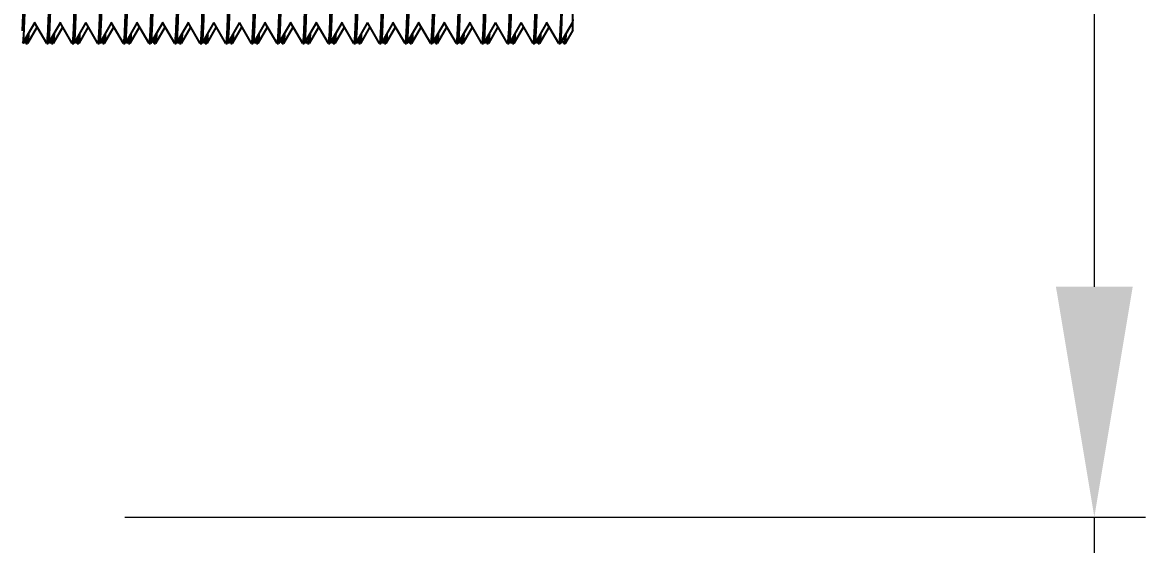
# Model space of a CAD drawing. Header units: millimetres. Extents: x 1122 to 9824, y -1894 to 216.
# Drawn here: x 9512 to 9555.86, y -461.35 to -440.95 of the extents above; entities that cross this region are included whole.
import ezdxf

# ---------------------------------------------------------------- set-up
doc = ezdxf.new("R2010")
doc.units = ezdxf.units.MM
doc.header["$LTSCALE"] = 40
doc.layers.add('DEF_LAYER_AXIS', color=7, linetype='Continuous')
doc.styles.add('DLB3013-CR2S_시공도$0$Daelim Dimension', font='')
doc.styles.get('DLB3013-CR2S_시공도$0$Daelim Dimension').set_extended_font_data('나눔고딕')
doc.dimstyles.new('DLB3013-CR2S_시공도$0$DEFAULT', dxfattribs={"dimscale": 2, "dimtxt": 2, "dimasz": 2, "dimexe": 0, "dimexo": 2, "dimgap": 1, "dimtad": 1, "dimdec": 1, "dimzin": 9, "dimdsep": 46, "dimtxsty": 'DLB3013-CR2S_시공도$0$Daelim Dimension', "dimcen": 0.5, "dimclrd": 252, "dimclre": 252, "dimclrt": 3, "dimadec": 1, "dimazin": 0, "dimtfac": 1, "dimtdec": 1, "dimtix": 1, "dimtmove": 0, "dimatfit": 3, "dimfxl": 1, "dimtolj": 1, "dimtzin": 1, "dimlwd": 9, "dimlwe": 9, "dimarcsym": 0})

# ---------------------------------------------------------------- blocks, each defined once
blk = doc.blocks.new('*D14')
at = {"color": 5, "lineweight": 9, "ltscale": 0.5, "transparency": 16777216}
for p, q in [((9515.995, -402.275), (9555.857, -402.275)), ((9553.857, -411.275), (9553.857, -451.275)), ((9515.995, -460.275), (9555.857, -460.275)), ((9553.857, -460.275), (9553.857, -504.283))]:
    blk.add_line(p, q, dxfattribs=at)
at = {"color": 5, "ltscale": 0.5, "transparency": 16777216}
for points in [[(9552.357, -411.275), (9555.357, -411.275), (9553.857, -402.275)], [(9552.357, -451.275), (9555.357, -451.275), (9553.857, -460.275)]]:
    blk.add_solid(points, dxfattribs=at)
at = {"layer": 'Defpoints', "color": 0, "ltscale": 0.5, "transparency": 16777216}
for p in [(9511.995, -402.275), (9511.995, -460.275), (9553.857, -460.275)]:
    blk.add_point(p, dxfattribs=at)
at = {"color": 7, "ltscale": 0.5, "transparency": 16777216, "insert": (9543.872, -487.629), "char_height": 10, "attachment_point": 5, "rotation": 90, "style": 'DLB3013-CR2S_시공도$0$Daelim Dimension'}
blk.add_mtext('\\A1;{\\H1.25x;\\C256;Ø}58', dxfattribs=at)

msp = doc.modelspace()

# ---------------------------------------------------------------- linework, layer by layer
at = {"color": 7, "linetype": 'Continuous'}
for p, q in [((9533.495, -441.245), (9533.495, -420.778)), ((9512.475, -440.948), (9512, -441.771)), ((9512.566, -441.122), (9512.191, -441.771)), ((9512.941, -441.771), (9512.466, -440.948)), ((9513.475, -440.948), (9513, -441.771)), ((9513.566, -441.122), (9513.191, -441.771)), ((9513.941, -441.771), (9513.466, -440.948)), ((9514.475, -440.948), (9514, -441.771)), ((9514.566, -441.122), (9514.191, -441.771)), ((9514.941, -441.771), (9514.466, -440.948)), ((9515.475, -440.948), (9515, -441.771)), ((9515.566, -441.122), (9515.191, -441.771)), ((9515.941, -441.771), (9515.466, -440.948)), ((9516.475, -440.948), (9516, -441.771)), ((9516.566, -441.122), (9516.191, -441.771)), ((9516.941, -441.771), (9516.466, -440.948)), ((9517.475, -440.948), (9517, -441.771)), ((9517.566, -441.122), (9517.191, -441.771)), ((9517.941, -441.771), (9517.466, -440.948)), ((9518.475, -440.948), (9518, -441.771)), ((9518.566, -441.122), (9518.191, -441.771)), ((9518.941, -441.771), (9518.466, -440.948)), ((9519.475, -440.948), (9519, -441.771)), ((9519.566, -441.122), (9519.191, -441.771)), ((9519.941, -441.771), (9519.466, -440.948)), ((9520.475, -440.948), (9520, -441.771)), ((9520.566, -441.122), (9520.191, -441.771)), ((9520.941, -441.771), (9520.466, -440.948)), ((9521.475, -440.948), (9521, -441.771)), ((9521.566, -441.122), (9521.191, -441.771)), ((9521.941, -441.771), (9521.466, -440.948)), ((9522.475, -440.948), (9522, -441.771)), ((9522.566, -441.122), (9522.191, -441.771)), ((9522.941, -441.771), (9522.466, -440.948)), ((9523.475, -440.948), (9523, -441.771)), ((9523.566, -441.122), (9523.191, -441.771)), ((9523.941, -441.771), (9523.466, -440.948)), ((9524.475, -440.948), (9524, -441.771)), ((9524.566, -441.122), (9524.191, -441.771)), ((9524.941, -441.771), (9524.466, -440.948)), ((9525.475, -440.948), (9525, -441.771)), ((9525.566, -441.122), (9525.191, -441.771)), ((9525.941, -441.771), (9525.466, -440.948)), ((9526.475, -440.948), (9526, -441.771)), ((9526.566, -441.122), (9526.191, -441.771)), ((9526.941, -441.771), (9526.466, -440.948)), ((9527.475, -440.948), (9527, -441.771)), ((9527.566, -441.122), (9527.191, -441.771)), ((9527.941, -441.771), (9527.466, -440.948)), ((9528.475, -440.948), (9528, -441.771)), ((9528.566, -441.122), (9528.191, -441.771)), ((9528.941, -441.771), (9528.466, -440.948)), ((9529.475, -440.948), (9529, -441.771)), ((9529.566, -441.122), (9529.191, -441.771)), ((9529.941, -441.771), (9529.466, -440.948)), ((9530.475, -440.948), (9530, -441.771)), ((9530.566, -441.122), (9530.191, -441.771)), ((9530.941, -441.771), (9530.466, -440.948)), ((9531.475, -440.948), (9531, -441.771)), ((9531.566, -441.122), (9531.191, -441.771)), ((9531.941, -441.771), (9531.466, -440.948)), ((9532.475, -440.948), (9532, -441.771)), ((9532.566, -441.122), (9532.191, -441.771)), ((9532.941, -441.771), (9532.466, -440.948)), ((9533.475, -440.948), (9533, -441.771)), ((9533.495, -441.245), (9533.191, -441.771)), ((9533.495, -440.998), (9533.466, -440.948)), ((9533.495, -440.837), (9533.475, -440.948)), ((9512.133, -441.771), (9512.066, -441.656)), ((9513.133, -441.771), (9513.066, -441.656)), ((9514.133, -441.771), (9514.066, -441.656)), ((9515.133, -441.771), (9515.066, -441.656)), ((9516.133, -441.771), (9516.066, -441.656)), ((9517.133, -441.771), (9517.066, -441.656)), ((9518.133, -441.771), (9518.066, -441.656)), ((9519.133, -441.771), (9519.066, -441.656)), ((9520.133, -441.771), (9520.066, -441.656)), ((9521.133, -441.771), (9521.066, -441.656)), ((9522.133, -441.771), (9522.066, -441.656)), ((9523.133, -441.771), (9523.066, -441.656)), ((9524.133, -441.771), (9524.066, -441.656)), ((9525.133, -441.771), (9525.066, -441.656)), ((9526.133, -441.771), (9526.066, -441.656)), ((9527.133, -441.771), (9527.066, -441.656)), ((9528.133, -441.771), (9528.066, -441.656)), ((9529.133, -441.771), (9529.066, -441.656)), ((9530.133, -441.771), (9530.066, -441.656)), ((9531.133, -441.771), (9531.066, -441.656)), ((9532.133, -441.771), (9532.066, -441.656)), ((9533.133, -441.771), (9533.066, -441.656)), ((9512.133, -441.771), (9512.137, -441.775)), ((9512.191, -441.771), (9512.187, -441.775)), ((9512.941, -441.771), (9512.946, -441.775)), ((9512.946, -441.775), (9512.947, -441.774)), ((9512.947, -441.774), (9512.947, -441.774)), ((9513, -441.771), (9512.996, -441.775)), ((9513.133, -441.771), (9513.137, -441.775)), ((9513.191, -441.771), (9513.187, -441.775)), ((9513.941, -441.771), (9513.946, -441.775)), ((9514, -441.771), (9513.996, -441.775)), ((9514.133, -441.771), (9514.137, -441.775)), ((9514.191, -441.771), (9514.187, -441.775)), ((9514.941, -441.771), (9514.946, -441.775)), ((9515, -441.771), (9514.996, -441.775)), ((9515.133, -441.771), (9515.137, -441.775)), ((9515.137, -441.775), (9515.139, -441.774)), ((9515.139, -441.774), (9515.139, -441.774)), ((9515.191, -441.771), (9515.187, -441.775)), ((9515.941, -441.771), (9515.946, -441.775)), ((9516, -441.771), (9515.996, -441.775)), ((9516.133, -441.771), (9516.137, -441.775)), ((9516.137, -441.775), (9516.139, -441.774)), ((9516.139, -441.774), (9516.139, -441.774)), ((9516.191, -441.771), (9516.187, -441.775)), ((9516.941, -441.771), (9516.946, -441.775)), ((9516.946, -441.775), (9516.947, -441.774)), ((9516.947, -441.774), (9516.947, -441.774)), ((9517, -441.771), (9516.996, -441.775)), ((9517.133, -441.771), (9517.137, -441.775)), ((9517.191, -441.771), (9517.187, -441.775)), ((9517.941, -441.771), (9517.946, -441.775)), ((9517.946, -441.775), (9517.947, -441.774)), ((9517.947, -441.774), (9517.947, -441.774)), ((9518, -441.771), (9517.996, -441.775)), ((9518.133, -441.771), (9518.137, -441.775)), ((9518.191, -441.771), (9518.187, -441.775)), ((9518.941, -441.771), (9518.946, -441.775)), ((9518.946, -441.775), (9518.947, -441.774)), ((9518.947, -441.774), (9518.947, -441.774)), ((9519, -441.771), (9518.996, -441.775)), ((9519.133, -441.771), (9519.137, -441.775)), ((9519.191, -441.771), (9519.187, -441.775)), ((9519.941, -441.771), (9519.946, -441.775)), ((9519.946, -441.775), (9519.947, -441.774)), ((9519.947, -441.774), (9519.947, -441.774)), ((9520, -441.771), (9519.996, -441.775)), ((9520.133, -441.771), (9520.137, -441.775)), ((9520.139, -441.774), (9520.139, -441.774)), ((9520.191, -441.771), (9520.187, -441.775)), ((9520.941, -441.771), (9520.946, -441.775)), ((9521, -441.771), (9520.996, -441.775)), ((9521.133, -441.771), (9521.137, -441.775)), ((9521.139, -441.774), (9521.139, -441.774)), ((9521.191, -441.771), (9521.187, -441.775)), ((9521.941, -441.771), (9521.946, -441.775)), ((9521.951, -441.769), (9521.951, -441.768)), ((9522, -441.771), (9521.996, -441.775)), ((9522.133, -441.771), (9522.137, -441.775)), ((9522.137, -441.775), (9522.139, -441.774)), ((9522.139, -441.774), (9522.139, -441.774)), ((9522.191, -441.771), (9522.187, -441.775)), ((9522.941, -441.771), (9522.946, -441.775)), ((9523, -441.771), (9522.996, -441.775)), ((9523.133, -441.771), (9523.137, -441.775)), ((9523.137, -441.775), (9523.138, -441.774)), ((9523.138, -441.774), (9523.139, -441.774)), ((9523.191, -441.771), (9523.187, -441.775)), ((9523.941, -441.771), (9523.946, -441.775)), ((9523.946, -441.775), (9523.947, -441.774)), ((9523.947, -441.774), (9523.947, -441.774)), ((9524, -441.771), (9523.996, -441.775)), ((9524.133, -441.771), (9524.137, -441.775)), ((9524.191, -441.771), (9524.187, -441.775)), ((9524.941, -441.771), (9524.946, -441.775)), ((9524.946, -441.775), (9524.947, -441.774)), ((9524.947, -441.774), (9524.947, -441.774)), ((9525, -441.771), (9524.996, -441.775)), ((9525.133, -441.771), (9525.137, -441.775)), ((9525.191, -441.771), (9525.187, -441.775)), ((9525.941, -441.771), (9525.946, -441.775)), ((9526, -441.771), (9525.996, -441.775)), ((9526.133, -441.771), (9526.137, -441.775)), ((9526.191, -441.771), (9526.187, -441.775)), ((9526.941, -441.771), (9526.946, -441.775)), ((9526.946, -441.775), (9526.947, -441.774)), ((9526.947, -441.774), (9526.947, -441.774)), ((9527, -441.771), (9526.996, -441.775)), ((9527.133, -441.771), (9527.137, -441.775)), ((9527.139, -441.774), (9527.139, -441.774)), ((9527.191, -441.771), (9527.187, -441.775)), ((9527.941, -441.771), (9527.946, -441.775)), ((9528, -441.771), (9527.996, -441.775)), ((9528.133, -441.771), (9528.137, -441.775)), ((9528.137, -441.775), (9528.139, -441.774)), ((9528.139, -441.774), (9528.139, -441.774)), ((9528.191, -441.771), (9528.187, -441.775)), ((9528.941, -441.771), (9528.946, -441.775)), ((9529, -441.771), (9528.996, -441.775)), ((9529.133, -441.771), (9529.137, -441.775)), ((9529.191, -441.771), (9529.187, -441.775)), ((9529.941, -441.771), (9529.946, -441.775)), ((9530, -441.771), (9529.996, -441.775)), ((9530.133, -441.771), (9530.137, -441.775)), ((9530.137, -441.775), (9530.138, -441.774)), ((9530.138, -441.774), (9530.139, -441.774)), ((9530.191, -441.771), (9530.187, -441.775)), ((9530.941, -441.771), (9530.946, -441.775)), ((9530.946, -441.775), (9530.947, -441.774)), ((9530.947, -441.774), (9530.947, -441.774)), ((9531, -441.771), (9530.996, -441.775)), ((9531.133, -441.771), (9531.137, -441.775)), ((9531.191, -441.771), (9531.187, -441.775)), ((9531.941, -441.771), (9531.946, -441.775)), ((9531.946, -441.775), (9531.947, -441.774)), ((9531.947, -441.774), (9531.947, -441.774)), ((9532, -441.771), (9531.996, -441.775)), ((9532.133, -441.771), (9532.137, -441.775)), ((9532.191, -441.771), (9532.187, -441.775)), ((9532.946, -441.775), (9532.941, -441.771)), ((9532.948, -441.773), (9532.947, -441.774)), ((9532.996, -441.775), (9533, -441.771)), ((9533.137, -441.775), (9533.133, -441.771)), ((9533.187, -441.775), (9533.191, -441.771))]:
    msp.add_line(p, q, dxfattribs=at)
for centre, radius, start, end in [((9510.139, -441.104), 6.047, 355.4118, 356.2277), ((9516.621, -441.139), 5.564, 355.2128, 356.2232), ((9517.064, -441.098), 6.123, 355.4396, 356.2301), ((9524, -441.093), 6.187, 355.4633, 356.2321)]:
    msp.add_arc(centre, radius, start, end, dxfattribs=at)
for points, knots in [([(9533, -441.771), (9533.003, -441.766), (9533.007, -441.749), (9533.012, -441.718), (9533.018, -441.673), (9533.026, -441.585), (9533.036, -441.441), (9533.048, -441.227), (9533.059, -440.96), (9533.07, -440.642), (9533.082, -440.273), (9533.098, -439.686), (9533.118, -438.845), (9533.141, -437.719), (9533.164, -436.455), (9533.187, -435.08), (9533.21, -433.624), (9533.241, -431.611), (9533.278, -429.131), (9533.322, -426.344), (9533.355, -424.575), (9533.372, -423.763)], [0, 0, 0, 0, 0.001004, 0.002763, 0.005288, 0.008581, 0.017461, 0.029362, 0.044219, 0.06196, 0.082486, 0.105689, 0.15962, 0.222599, 0.29328, 0.370153, 0.451576, 0.535808, 0.705472, 0.864717, 1, 1, 1, 1]), ([(9533.246, -427.993), (9533.222, -429.489), (9533.189, -431.723), (9533.144, -434.642), (9533.11, -436.663), (9533.077, -438.433), (9533.044, -439.868), (9533.016, -440.823), (9532.991, -441.37), (9532.978, -441.568), (9532.97, -441.647)], [0, 0, 0, 0, 0.328744, 0.490806, 0.641165, 0.772803, 0.879574, 0.956496, 0.982584, 1, 1, 1, 1]), ([(9511.995, -441.27), (9511.999, -441.183), (9512.019, -440.736), (9512.032, -440.289), (9512.041, -439.928)], [0, 0, 0, 0, 0.19385, 1, 1, 1, 1]), ([(9512.091, -439.928), (9512.088, -440.063), (9512.081, -440.318), (9512.069, -440.675), (9512.058, -440.985), (9512.047, -441.243), (9512.036, -441.451), (9512.026, -441.591), (9512.018, -441.676), (9512.012, -441.72), (9512.007, -441.75), (9512.003, -441.766), (9512, -441.771)], [0, 0, 0, 0, 0.219391, 0.413657, 0.581557, 0.722084, 0.83462, 0.918609, 0.949781, 0.973714, 0.990419, 1, 1, 1, 1]), ([(9512.979, -441.541), (9512.994, -441.333), (9513.016, -440.796), (9513.033, -440.258), (9513.041, -439.928)], [0, 0, 0, 0, 0.386468, 1, 1, 1, 1]), ([(9513.091, -439.928), (9513.088, -440.063), (9513.081, -440.318), (9513.069, -440.675), (9513.058, -440.985), (9513.047, -441.243), (9513.036, -441.451), (9513.026, -441.591), (9513.018, -441.676), (9513.012, -441.72), (9513.007, -441.75), (9513.003, -441.766), (9513, -441.771)], [0, 0, 0, 0, 0.219422, 0.41369, 0.581561, 0.722078, 0.834612, 0.918602, 0.949785, 0.973728, 0.990433, 1, 1, 1, 1]), ([(9513.983, -441.486), (9513.996, -441.28), (9514.017, -440.761), (9514.033, -440.241), (9514.041, -439.928)], [0, 0, 0, 0, 0.396673, 1, 1, 1, 1]), ([(9514.091, -439.928), (9514.088, -440.063), (9514.081, -440.318), (9514.069, -440.675), (9514.058, -440.985), (9514.047, -441.243), (9514.036, -441.451), (9514.026, -441.591), (9514.018, -441.676), (9514.012, -441.72), (9514.007, -441.75), (9514.003, -441.766), (9514, -441.771)], [0, 0, 0, 0, 0.21942, 0.413686, 0.581556, 0.722072, 0.834606, 0.918596, 0.94978, 0.973725, 0.990431, 1, 1, 1, 1]), ([(9514.983, -441.487), (9514.996, -441.281), (9515.017, -440.761), (9515.033, -440.242), (9515.041, -439.928)], [0, 0, 0, 0, 0.396615, 1, 1, 1, 1]), ([(9515.091, -439.928), (9515.088, -440.063), (9515.081, -440.318), (9515.069, -440.675), (9515.058, -440.985), (9515.047, -441.243), (9515.036, -441.451), (9515.026, -441.591), (9515.018, -441.676), (9515.012, -441.72), (9515.007, -441.75), (9515.003, -441.766), (9515, -441.771)], [0, 0, 0, 0, 0.219414, 0.413676, 0.581544, 0.722064, 0.834603, 0.918594, 0.949778, 0.973722, 0.990429, 1, 1, 1, 1]), ([(9515.983, -441.492), (9515.996, -441.286), (9516.017, -440.765), (9516.033, -440.243), (9516.041, -439.928)], [0, 0, 0, 0, 0.39562, 1, 1, 1, 1]), ([(9516.091, -439.928), (9516.088, -440.063), (9516.081, -440.318), (9516.069, -440.675), (9516.058, -440.985), (9516.047, -441.243), (9516.036, -441.451), (9516.026, -441.591), (9516.018, -441.676), (9516.012, -441.72), (9516.007, -441.75), (9516.003, -441.766), (9516, -441.771)], [0, 0, 0, 0, 0.219378, 0.413637, 0.581543, 0.722075, 0.834616, 0.91861, 0.949781, 0.973712, 0.990416, 1, 1, 1, 1]), ([(9516.978, -441.556), (9516.994, -441.349), (9517.016, -440.806), (9517.032, -440.263), (9517.041, -439.928)], [0, 0, 0, 0, 0.383223, 1, 1, 1, 1]), ([(9517.091, -439.928), (9517.088, -440.063), (9517.081, -440.318), (9517.069, -440.675), (9517.058, -440.985), (9517.047, -441.243), (9517.036, -441.451), (9517.026, -441.591), (9517.018, -441.676), (9517.012, -441.72), (9517.007, -441.75), (9517.003, -441.766), (9517, -441.771)], [0, 0, 0, 0, 0.219382, 0.413642, 0.581545, 0.722075, 0.834615, 0.918608, 0.949779, 0.973711, 0.990416, 1, 1, 1, 1]), ([(9517.978, -441.551), (9517.994, -441.343), (9518.016, -440.802), (9518.032, -440.261), (9518.041, -439.928)], [0, 0, 0, 0, 0.384391, 1, 1, 1, 1]), ([(9518.091, -439.928), (9518.088, -440.063), (9518.081, -440.318), (9518.069, -440.675), (9518.058, -440.985), (9518.047, -441.243), (9518.036, -441.451), (9518.026, -441.591), (9518.018, -441.676), (9518.012, -441.72), (9518.007, -441.75), (9518.003, -441.766), (9518, -441.771)], [0, 0, 0, 0, 0.219387, 0.41365, 0.581551, 0.722079, 0.834617, 0.918608, 0.949779, 0.973712, 0.990417, 1, 1, 1, 1]), ([(9518.979, -441.545), (9518.994, -441.337), (9519.016, -440.798), (9519.033, -440.259), (9519.041, -439.928)], [0, 0, 0, 0, 0.385672, 1, 1, 1, 1]), ([(9519.091, -439.928), (9519.088, -440.063), (9519.081, -440.318), (9519.069, -440.675), (9519.058, -440.985), (9519.047, -441.243), (9519.036, -441.451), (9519.026, -441.591), (9519.018, -441.676), (9519.012, -441.72), (9519.007, -441.75), (9519.003, -441.766), (9519, -441.771)], [0, 0, 0, 0, 0.219392, 0.413657, 0.581559, 0.722085, 0.83462, 0.918609, 0.949781, 0.973715, 0.990419, 1, 1, 1, 1]), ([(9519.979, -441.54), (9519.994, -441.333), (9520.016, -440.795), (9520.033, -440.258), (9520.041, -439.928)], [0, 0, 0, 0, 0.386535, 1, 1, 1, 1]), ([(9520.091, -439.928), (9520.088, -440.063), (9520.081, -440.318), (9520.069, -440.675), (9520.058, -440.985), (9520.047, -441.243), (9520.036, -441.451), (9520.026, -441.591), (9520.018, -441.676), (9520.012, -441.72), (9520.007, -441.75), (9520.003, -441.766), (9520, -441.771)], [0, 0, 0, 0, 0.219422, 0.413689, 0.581559, 0.722076, 0.83461, 0.9186, 0.949783, 0.973727, 0.990433, 1, 1, 1, 1]), ([(9520.983, -441.486), (9520.996, -441.28), (9521.017, -440.761), (9521.033, -440.241), (9521.041, -439.928)], [0, 0, 0, 0, 0.396689, 1, 1, 1, 1]), ([(9521.091, -439.928), (9521.088, -440.063), (9521.081, -440.318), (9521.069, -440.675), (9521.058, -440.985), (9521.047, -441.243), (9521.036, -441.451), (9521.026, -441.591), (9521.018, -441.676), (9521.012, -441.72), (9521.007, -441.75), (9521.003, -441.766), (9521, -441.771)], [0, 0, 0, 0, 0.219405, 0.41367, 0.581552, 0.722071, 0.834606, 0.918596, 0.949776, 0.973718, 0.990426, 1, 1, 1, 1]), ([(9521.981, -441.511), (9521.995, -441.304), (9522.017, -440.777), (9522.033, -440.249), (9522.041, -439.928)], [0, 0, 0, 0, 0.392218, 1, 1, 1, 1]), ([(9522.091, -439.928), (9522.088, -440.063), (9522.081, -440.318), (9522.069, -440.675), (9522.058, -440.985), (9522.047, -441.243), (9522.036, -441.451), (9522.026, -441.591), (9522.018, -441.676), (9522.012, -441.72), (9522.007, -441.75), (9522.003, -441.766), (9522, -441.771)], [0, 0, 0, 0, 0.219413, 0.413673, 0.581543, 0.722063, 0.834603, 0.918595, 0.949778, 0.973721, 0.990428, 1, 1, 1, 1]), ([(9522.982, -441.494), (9522.996, -441.288), (9523.017, -440.766), (9523.033, -440.244), (9523.041, -439.928)], [0, 0, 0, 0, 0.395247, 1, 1, 1, 1]), ([(9523.091, -439.928), (9523.088, -440.063), (9523.081, -440.318), (9523.069, -440.675), (9523.058, -440.985), (9523.047, -441.243), (9523.036, -441.451), (9523.026, -441.591), (9523.018, -441.676), (9523.012, -441.72), (9523.007, -441.75), (9523.003, -441.766), (9523, -441.771)], [0, 0, 0, 0, 0.219378, 0.413638, 0.581543, 0.722075, 0.834616, 0.91861, 0.94978, 0.973712, 0.990416, 1, 1, 1, 1]), ([(9523.978, -441.555), (9523.994, -441.348), (9524.016, -440.805), (9524.032, -440.263), (9524.041, -439.928)], [0, 0, 0, 0, 0.383424, 1, 1, 1, 1]), ([(9524.091, -439.928), (9524.088, -440.063), (9524.081, -440.318), (9524.069, -440.675), (9524.058, -440.985), (9524.047, -441.243), (9524.036, -441.451), (9524.026, -441.591), (9524.018, -441.676), (9524.012, -441.72), (9524.007, -441.75), (9524.003, -441.766), (9524, -441.771)], [0, 0, 0, 0, 0.219383, 0.413644, 0.581547, 0.722077, 0.834616, 0.918608, 0.949779, 0.973712, 0.990416, 1, 1, 1, 1]), ([(9524.979, -441.549), (9524.994, -441.341), (9525.016, -440.801), (9525.033, -440.261), (9525.041, -439.928)], [0, 0, 0, 0, 0.384791, 1, 1, 1, 1]), ([(9525.091, -439.928), (9525.088, -440.063), (9525.081, -440.318), (9525.069, -440.675), (9525.058, -440.985), (9525.047, -441.243), (9525.036, -441.451), (9525.026, -441.591), (9525.018, -441.676), (9525.012, -441.72), (9525.007, -441.75), (9525.003, -441.766), (9525, -441.771)], [0, 0, 0, 0, 0.219415, 0.41368, 0.581554, 0.722074, 0.834612, 0.918601, 0.949782, 0.973723, 0.990429, 1, 1, 1, 1]), ([(9525.982, -441.498), (9525.996, -441.292), (9526.017, -440.768), (9526.033, -440.245), (9526.041, -439.928)], [0, 0, 0, 0, 0.394587, 1, 1, 1, 1]), ([(9526.091, -439.928), (9526.088, -440.063), (9526.081, -440.318), (9526.069, -440.675), (9526.058, -440.985), (9526.047, -441.243), (9526.036, -441.451), (9526.026, -441.591), (9526.018, -441.676), (9526.012, -441.72), (9526.007, -441.75), (9526.003, -441.766), (9526, -441.771)], [0, 0, 0, 0, 0.219392, 0.413658, 0.581559, 0.722085, 0.83462, 0.918608, 0.94978, 0.973714, 0.990419, 1, 1, 1, 1]), ([(9526.979, -441.54), (9526.994, -441.333), (9527.016, -440.795), (9527.033, -440.258), (9527.041, -439.928)], [0, 0, 0, 0, 0.386585, 1, 1, 1, 1]), ([(9527.091, -439.928), (9527.088, -440.063), (9527.081, -440.318), (9527.069, -440.675), (9527.058, -440.985), (9527.047, -441.243), (9527.036, -441.451), (9527.026, -441.591), (9527.018, -441.676), (9527.012, -441.72), (9527.007, -441.75), (9527.003, -441.766), (9527, -441.771)], [0, 0, 0, 0, 0.219421, 0.413688, 0.581558, 0.722074, 0.834608, 0.918598, 0.949782, 0.973726, 0.990432, 1, 1, 1, 1]), ([(9527.983, -441.486), (9527.996, -441.28), (9528.017, -440.761), (9528.033, -440.241), (9528.041, -439.928)], [0, 0, 0, 0, 0.396684, 1, 1, 1, 1]), ([(9528.091, -439.928), (9528.088, -440.063), (9528.081, -440.318), (9528.069, -440.675), (9528.058, -440.985), (9528.047, -441.243), (9528.036, -441.451), (9528.026, -441.591), (9528.018, -441.676), (9528.012, -441.72), (9528.007, -441.75), (9528.003, -441.766), (9528, -441.771)], [0, 0, 0, 0, 0.219415, 0.413678, 0.581547, 0.722065, 0.834603, 0.918594, 0.949778, 0.973722, 0.99043, 1, 1, 1, 1]), ([(9528.983, -441.49), (9528.996, -441.284), (9529.017, -440.764), (9529.033, -440.243), (9529.041, -439.928)], [0, 0, 0, 0, 0.395955, 1, 1, 1, 1]), ([(9529.091, -439.928), (9529.088, -440.063), (9529.081, -440.318), (9529.069, -440.675), (9529.058, -440.985), (9529.047, -441.243), (9529.036, -441.451), (9529.026, -441.591), (9529.018, -441.676), (9529.012, -441.72), (9529.007, -441.75), (9529.003, -441.766), (9529, -441.771)], [0, 0, 0, 0, 0.219411, 0.413672, 0.581542, 0.722063, 0.834603, 0.918595, 0.949778, 0.973721, 0.990428, 1, 1, 1, 1]), ([(9529.982, -441.497), (9529.996, -441.291), (9530.017, -440.768), (9530.033, -440.245), (9530.041, -439.928)], [0, 0, 0, 0, 0.394829, 1, 1, 1, 1]), ([(9530.091, -439.928), (9530.088, -440.063), (9530.081, -440.318), (9530.069, -440.675), (9530.058, -440.985), (9530.047, -441.243), (9530.036, -441.451), (9530.026, -441.591), (9530.018, -441.676), (9530.012, -441.72), (9530.007, -441.75), (9530.003, -441.766), (9530, -441.771)], [0, 0, 0, 0, 0.219379, 0.413639, 0.581543, 0.722075, 0.834615, 0.918609, 0.94978, 0.973711, 0.990416, 1, 1, 1, 1]), ([(9530.978, -441.554), (9530.994, -441.347), (9531.016, -440.804), (9531.032, -440.262), (9531.041, -439.928)], [0, 0, 0, 0, 0.383667, 1, 1, 1, 1]), ([(9531.091, -439.928), (9531.088, -440.063), (9531.081, -440.318), (9531.069, -440.675), (9531.058, -440.985), (9531.047, -441.243), (9531.036, -441.451), (9531.026, -441.591), (9531.018, -441.676), (9531.012, -441.72), (9531.007, -441.75), (9531.003, -441.766), (9531, -441.771)], [0, 0, 0, 0, 0.219385, 0.413647, 0.581549, 0.722078, 0.834617, 0.918608, 0.949779, 0.973712, 0.990417, 1, 1, 1, 1]), ([(9531.979, -441.547), (9531.994, -441.339), (9532.016, -440.8), (9532.033, -440.26), (9532.041, -439.928)], [0, 0, 0, 0, 0.385227, 1, 1, 1, 1]), ([(9532.091, -439.928), (9532.088, -440.063), (9532.081, -440.318), (9532.069, -440.675), (9532.058, -440.985), (9532.047, -441.243), (9532.036, -441.451), (9532.026, -441.591), (9532.018, -441.676), (9532.012, -441.72), (9532.007, -441.75), (9532.003, -441.766), (9532, -441.771)], [0, 0, 0, 0, 0.219391, 0.413657, 0.581557, 0.722084, 0.83462, 0.918609, 0.949781, 0.973714, 0.990419, 1, 1, 1, 1]), ([(9512.137, -441.775), (9512.14, -441.775), (9512.145, -441.764), (9512.149, -441.747), (9512.155, -441.715), (9512.157, -441.69), (9512.159, -441.676)], [0, 0, 0, 0, 0.080789, 0.269543, 0.575452, 1, 1, 1, 1]), ([(9512.159, -441.676), (9512.16, -441.665), (9512.166, -441.611), (9512.17, -441.557), (9512.173, -441.515)], [0, 0, 0, 0, 0.206138, 1, 1, 1, 1]), ([(9512.229, -441.407), (9512.227, -441.456), (9512.221, -441.541), (9512.213, -441.651), (9512.203, -441.723), (9512.197, -441.76), (9512.191, -441.771)], [0, 0, 0, 0, 0.400312, 0.700806, 0.900506, 1, 1, 1, 1]), ([(9512.947, -441.774), (9512.949, -441.773), (9512.952, -441.766), (9512.958, -441.745), (9512.965, -441.701), (9512.972, -441.63), (9512.977, -441.573), (9512.979, -441.541)], [0, 0, 0, 0, 0.030439, 0.086509, 0.280523, 0.585053, 1, 1, 1, 1]), ([(9513.137, -441.775), (9513.14, -441.775), (9513.145, -441.765), (9513.149, -441.749), (9513.154, -441.719), (9513.157, -441.697), (9513.158, -441.683)], [0, 0, 0, 0, 0.081752, 0.270468, 0.576003, 1, 1, 1, 1]), ([(9513.158, -441.683), (9513.16, -441.672), (9513.165, -441.616), (9513.17, -441.559), (9513.173, -441.515)], [0, 0, 0, 0, 0.202739, 1, 1, 1, 1]), ([(9513.231, -441.386), (9513.228, -441.438), (9513.222, -441.528), (9513.213, -441.645), (9513.203, -441.721), (9513.198, -441.76), (9513.191, -441.771)], [0, 0, 0, 0, 0.401152, 0.701954, 0.901448, 1, 1, 1, 1]), ([(9513.954, -441.761), (9513.957, -441.749), (9513.963, -441.718), (9513.974, -441.626), (9513.979, -441.547), (9513.983, -441.486)], [0, 0, 0, 0, 0.132603, 0.343538, 1, 1, 1, 1]), ([(9514.155, -441.707), (9514.157, -441.695), (9514.165, -441.629), (9514.169, -441.562), (9514.173, -441.509)], [0, 0, 0, 0, 0.188831, 1, 1, 1, 1]), ([(9514.229, -441.422), (9514.226, -441.469), (9514.22, -441.55), (9514.212, -441.656), (9514.202, -441.725), (9514.197, -441.761), (9514.191, -441.771)], [0, 0, 0, 0, 0.399755, 0.699892, 0.899745, 1, 1, 1, 1]), ([(9514.953, -441.762), (9514.957, -441.75), (9514.962, -441.719), (9514.973, -441.628), (9514.979, -441.547), (9514.983, -441.487)], [0, 0, 0, 0, 0.130177, 0.34029, 1, 1, 1, 1]), ([(9515.139, -441.774), (9515.143, -441.77), (9515.147, -441.753), (9515.154, -441.721), (9515.16, -441.67), (9515.164, -441.63), (9515.166, -441.607)], [0, 0, 0, 0, 0.095682, 0.292855, 0.594184, 1, 1, 1, 1]), ([(9515.166, -441.607), (9515.166, -441.6), (9515.169, -441.566), (9515.172, -441.533), (9515.173, -441.507)], [0, 0, 0, 0, 0.228317, 1, 1, 1, 1]), ([(9515.229, -441.42), (9515.226, -441.467), (9515.22, -441.549), (9515.212, -441.655), (9515.203, -441.725), (9515.197, -441.761), (9515.191, -441.771)], [0, 0, 0, 0, 0.399846, 0.69999, 0.899831, 1, 1, 1, 1]), ([(9515.953, -441.764), (9515.956, -441.753), (9515.962, -441.723), (9515.973, -441.633), (9515.979, -441.553), (9515.983, -441.492)], [0, 0, 0, 0, 0.125698, 0.334271, 1, 1, 1, 1]), ([(9516.139, -441.774), (9516.144, -441.77), (9516.148, -441.751), (9516.155, -441.715), (9516.161, -441.658), (9516.165, -441.613), (9516.167, -441.587)], [0, 0, 0, 0, 0.091984, 0.287991, 0.590593, 1, 1, 1, 1]), ([(9516.229, -441.413), (9516.226, -441.461), (9516.221, -441.545), (9516.213, -441.653), (9516.203, -441.724), (9516.197, -441.761), (9516.191, -441.771)], [0, 0, 0, 0, 0.400093, 0.700481, 0.900226, 1, 1, 1, 1]), ([(9516.947, -441.774), (9516.953, -441.77), (9516.956, -441.747), (9516.965, -441.707), (9516.971, -441.639), (9516.976, -441.587), (9516.978, -441.556)], [0, 0, 0, 0, 0.087565, 0.282235, 0.586375, 1, 1, 1, 1]), ([(9517.137, -441.775), (9517.14, -441.775), (9517.145, -441.762), (9517.15, -441.743), (9517.156, -441.707), (9517.159, -441.68), (9517.16, -441.664)], [0, 0, 0, 0, 0.079396, 0.268184, 0.574634, 1, 1, 1, 1]), ([(9517.16, -441.664), (9517.162, -441.653), (9517.166, -441.603), (9517.17, -441.553), (9517.173, -441.513)], [0, 0, 0, 0, 0.211026, 1, 1, 1, 1]), ([(9517.23, -441.396), (9517.227, -441.446), (9517.222, -441.534), (9517.213, -441.648), (9517.203, -441.722), (9517.198, -441.76), (9517.191, -441.771)], [0, 0, 0, 0, 0.400766, 0.701448, 0.901054, 1, 1, 1, 1]), ([(9517.947, -441.774), (9517.949, -441.773), (9517.952, -441.766), (9517.958, -441.746), (9517.964, -441.704), (9517.972, -441.636), (9517.976, -441.582), (9517.978, -441.551)], [0, 0, 0, 0, 0.031066, 0.087571, 0.281883, 0.586032, 1, 1, 1, 1]), ([(9518.155, -441.707), (9518.157, -441.695), (9518.164, -441.631), (9518.169, -441.566), (9518.173, -441.514)], [0, 0, 0, 0, 0.190211, 1, 1, 1, 1]), ([(9518.229, -441.41), (9518.227, -441.458), (9518.221, -441.543), (9518.213, -441.652), (9518.203, -441.723), (9518.197, -441.761), (9518.191, -441.771)], [0, 0, 0, 0, 0.40021, 0.700661, 0.900383, 1, 1, 1, 1]), ([(9518.947, -441.774), (9518.949, -441.773), (9518.952, -441.766), (9518.958, -441.746), (9518.965, -441.703), (9518.972, -441.632), (9518.977, -441.577), (9518.979, -441.545)], [0, 0, 0, 0, 0.030642, 0.086848, 0.280946, 0.585352, 1, 1, 1, 1]), ([(9519.137, -441.775), (9519.14, -441.775), (9519.145, -441.764), (9519.149, -441.747), (9519.154, -441.716), (9519.157, -441.692), (9519.159, -441.678)], [0, 0, 0, 0, 0.081016, 0.269762, 0.575583, 1, 1, 1, 1]), ([(9519.159, -441.678), (9519.16, -441.667), (9519.166, -441.612), (9519.17, -441.558), (9519.173, -441.515)], [0, 0, 0, 0, 0.205333, 1, 1, 1, 1]), ([(9519.229, -441.422), (9519.226, -441.469), (9519.22, -441.551), (9519.212, -441.656), (9519.202, -441.725), (9519.197, -441.761), (9519.191, -441.771)], [0, 0, 0, 0, 0.399738, 0.699874, 0.899726, 1, 1, 1, 1]), ([(9519.947, -441.774), (9519.949, -441.773), (9519.952, -441.766), (9519.958, -441.745), (9519.965, -441.701), (9519.972, -441.63), (9519.977, -441.573), (9519.979, -441.54)], [0, 0, 0, 0, 0.030432, 0.086499, 0.280514, 0.585048, 1, 1, 1, 1]), ([(9520.139, -441.774), (9520.143, -441.77), (9520.147, -441.753), (9520.154, -441.722), (9520.16, -441.672), (9520.163, -441.633), (9520.165, -441.611)], [0, 0, 0, 0, 0.096314, 0.293677, 0.594786, 1, 1, 1, 1]), ([(9520.165, -441.611), (9520.166, -441.603), (9520.169, -441.569), (9520.171, -441.534), (9520.173, -441.507)], [0, 0, 0, 0, 0.227464, 1, 1, 1, 1]), ([(9520.229, -441.422), (9520.226, -441.469), (9520.22, -441.55), (9520.212, -441.656), (9520.202, -441.725), (9520.197, -441.761), (9520.191, -441.771)], [0, 0, 0, 0, 0.399741, 0.69988, 0.899732, 1, 1, 1, 1]), ([(9520.954, -441.761), (9520.957, -441.749), (9520.962, -441.718), (9520.974, -441.627), (9520.979, -441.547), (9520.983, -441.486)], [0, 0, 0, 0, 0.131879, 0.342569, 1, 1, 1, 1]), ([(9521.139, -441.774), (9521.143, -441.77), (9521.147, -441.753), (9521.154, -441.722), (9521.16, -441.672), (9521.163, -441.634), (9521.165, -441.612)], [0, 0, 0, 0, 0.096501, 0.293931, 0.594978, 1, 1, 1, 1]), ([(9521.165, -441.612), (9521.166, -441.604), (9521.169, -441.569), (9521.171, -441.534), (9521.173, -441.508)], [0, 0, 0, 0, 0.227337, 1, 1, 1, 1]), ([(9521.229, -441.421), (9521.226, -441.468), (9521.22, -441.55), (9521.212, -441.656), (9521.202, -441.725), (9521.197, -441.761), (9521.191, -441.771)], [0, 0, 0, 0, 0.399769, 0.699906, 0.899757, 1, 1, 1, 1]), ([(9521.951, -441.768), (9521.955, -441.759), (9521.96, -441.731), (9521.968, -441.678), (9521.975, -441.602), (9521.979, -441.544), (9521.981, -441.511)], [0, 0, 0, 0, 0.117481, 0.323173, 0.617445, 1, 1, 1, 1]), ([(9522.139, -441.774), (9522.143, -441.77), (9522.147, -441.752), (9522.154, -441.72), (9522.16, -441.667), (9522.164, -441.627), (9522.166, -441.603)], [0, 0, 0, 0, 0.094915, 0.291845, 0.593437, 1, 1, 1, 1]), ([(9522.229, -441.419), (9522.226, -441.466), (9522.221, -441.549), (9522.212, -441.655), (9522.203, -441.725), (9522.197, -441.761), (9522.191, -441.771)], [0, 0, 0, 0, 0.399868, 0.700019, 0.899856, 1, 1, 1, 1]), ([(9522.952, -441.765), (9522.956, -441.754), (9522.962, -441.724), (9522.973, -441.634), (9522.978, -441.555), (9522.982, -441.494)], [0, 0, 0, 0, 0.124511, 0.332672, 1, 1, 1, 1]), ([(9523.139, -441.774), (9523.144, -441.77), (9523.148, -441.75), (9523.155, -441.715), (9523.161, -441.656), (9523.165, -441.611), (9523.168, -441.585)], [0, 0, 0, 0, 0.091585, 0.28747, 0.59021, 1, 1, 1, 1]), ([(9523.229, -441.412), (9523.226, -441.46), (9523.221, -441.544), (9523.213, -441.653), (9523.203, -441.724), (9523.197, -441.761), (9523.191, -441.771)], [0, 0, 0, 0, 0.4001, 0.700495, 0.900238, 1, 1, 1, 1]), ([(9523.947, -441.774), (9523.949, -441.773), (9523.952, -441.766), (9523.958, -441.747), (9523.964, -441.706), (9523.972, -441.639), (9523.976, -441.586), (9523.978, -441.555)], [0, 0, 0, 0, 0.031399, 0.088143, 0.282628, 0.586577, 1, 1, 1, 1]), ([(9524.137, -441.775), (9524.14, -441.775), (9524.145, -441.763), (9524.15, -441.744), (9524.155, -441.708), (9524.159, -441.681), (9524.16, -441.666)], [0, 0, 0, 0, 0.079602, 0.268386, 0.574756, 1, 1, 1, 1]), ([(9524.16, -441.666), (9524.161, -441.655), (9524.166, -441.604), (9524.17, -441.553), (9524.173, -441.513)], [0, 0, 0, 0, 0.210302, 1, 1, 1, 1]), ([(9524.229, -441.411), (9524.226, -441.459), (9524.221, -441.544), (9524.213, -441.653), (9524.203, -441.724), (9524.197, -441.761), (9524.191, -441.771)], [0, 0, 0, 0, 0.400161, 0.700591, 0.900324, 1, 1, 1, 1]), ([(9524.947, -441.774), (9524.949, -441.773), (9524.952, -441.766), (9524.958, -441.746), (9524.964, -441.704), (9524.972, -441.635), (9524.976, -441.58), (9524.979, -441.549)], [0, 0, 0, 0, 0.030928, 0.087334, 0.281575, 0.585808, 1, 1, 1, 1]), ([(9525.137, -441.775), (9525.14, -441.775), (9525.145, -441.764), (9525.149, -441.746), (9525.155, -441.713), (9525.158, -441.689), (9525.159, -441.674)], [0, 0, 0, 0, 0.080553, 0.269315, 0.575316, 1, 1, 1, 1]), ([(9525.159, -441.674), (9525.161, -441.663), (9525.166, -441.61), (9525.17, -441.557), (9525.173, -441.514)], [0, 0, 0, 0, 0.206967, 1, 1, 1, 1]), ([(9525.229, -441.409), (9525.227, -441.457), (9525.221, -441.542), (9525.213, -441.652), (9525.203, -441.723), (9525.197, -441.761), (9525.191, -441.771)], [0, 0, 0, 0, 0.400237, 0.700701, 0.900417, 1, 1, 1, 1]), ([(9525.953, -441.764), (9525.956, -441.754), (9525.962, -441.724), (9525.973, -441.636), (9525.978, -441.558), (9525.982, -441.498)], [0, 0, 0, 0, 0.125621, 0.334148, 1, 1, 1, 1]), ([(9526.137, -441.775), (9526.14, -441.775), (9526.145, -441.764), (9526.149, -441.748), (9526.154, -441.717), (9526.157, -441.693), (9526.159, -441.679)], [0, 0, 0, 0, 0.08124, 0.269976, 0.575709, 1, 1, 1, 1]), ([(9526.159, -441.679), (9526.16, -441.668), (9526.166, -441.613), (9526.17, -441.558), (9526.173, -441.515)], [0, 0, 0, 0, 0.204534, 1, 1, 1, 1]), ([(9526.229, -441.422), (9526.226, -441.469), (9526.22, -441.551), (9526.212, -441.656), (9526.202, -441.725), (9526.197, -441.761), (9526.191, -441.771)], [0, 0, 0, 0, 0.399736, 0.699873, 0.899725, 1, 1, 1, 1]), ([(9526.947, -441.774), (9526.949, -441.773), (9526.952, -441.766), (9526.958, -441.745), (9526.965, -441.701), (9526.972, -441.63), (9526.977, -441.573), (9526.979, -441.54)], [0, 0, 0, 0, 0.030425, 0.086489, 0.280503, 0.585042, 1, 1, 1, 1]), ([(9527.139, -441.774), (9527.143, -441.77), (9527.147, -441.753), (9527.154, -441.722), (9527.16, -441.672), (9527.163, -441.634), (9527.165, -441.612)], [0, 0, 0, 0, 0.096528, 0.29396, 0.594996, 1, 1, 1, 1]), ([(9527.165, -441.612), (9527.166, -441.604), (9527.169, -441.569), (9527.171, -441.535), (9527.173, -441.508)], [0, 0, 0, 0, 0.227225, 1, 1, 1, 1]), ([(9527.229, -441.422), (9527.226, -441.469), (9527.22, -441.55), (9527.212, -441.656), (9527.202, -441.725), (9527.197, -441.761), (9527.191, -441.771)], [0, 0, 0, 0, 0.399747, 0.699885, 0.899738, 1, 1, 1, 1]), ([(9527.954, -441.761), (9527.957, -441.75), (9527.962, -441.719), (9527.973, -441.627), (9527.979, -441.547), (9527.983, -441.486)], [0, 0, 0, 0, 0.13107, 0.341487, 1, 1, 1, 1]), ([(9528.139, -441.774), (9528.143, -441.77), (9528.147, -441.753), (9528.154, -441.722), (9528.16, -441.671), (9528.164, -441.632), (9528.166, -441.61)], [0, 0, 0, 0, 0.096111, 0.293419, 0.5946, 1, 1, 1, 1]), ([(9528.166, -441.61), (9528.166, -441.602), (9528.169, -441.568), (9528.171, -441.533), (9528.173, -441.507)], [0, 0, 0, 0, 0.227809, 1, 1, 1, 1]), ([(9528.229, -441.408), (9528.227, -441.457), (9528.221, -441.542), (9528.213, -441.652), (9528.203, -441.723), (9528.197, -441.761), (9528.191, -441.771)], [0, 0, 0, 0, 0.400277, 0.70075, 0.900453, 1, 1, 1, 1]), ([(9528.953, -441.764), (9528.957, -441.753), (9528.962, -441.722), (9528.973, -441.631), (9528.979, -441.551), (9528.983, -441.49)], [0, 0, 0, 0, 0.126871, 0.33585, 1, 1, 1, 1]), ([(9529.137, -441.775), (9529.14, -441.775), (9529.145, -441.764), (9529.149, -441.747), (9529.154, -441.715), (9529.157, -441.691), (9529.159, -441.677)], [0, 0, 0, 0, 0.081256, 0.270177, 0.575928, 1, 1, 1, 1]), ([(9529.159, -441.677), (9529.16, -441.666), (9529.166, -441.611), (9529.17, -441.557), (9529.173, -441.514)], [0, 0, 0, 0, 0.20544, 1, 1, 1, 1]), ([(9529.229, -441.419), (9529.226, -441.466), (9529.221, -441.548), (9529.212, -441.655), (9529.203, -441.725), (9529.197, -441.761), (9529.191, -441.771)], [0, 0, 0, 0, 0.399886, 0.700042, 0.899876, 1, 1, 1, 1]), ([(9529.952, -441.765), (9529.956, -441.755), (9529.961, -441.725), (9529.973, -441.636), (9529.978, -441.557), (9529.982, -441.497)], [0, 0, 0, 0, 0.12328, 0.331013, 1, 1, 1, 1]), ([(9530.139, -441.774), (9530.144, -441.77), (9530.148, -441.75), (9530.155, -441.714), (9530.161, -441.655), (9530.166, -441.609), (9530.168, -441.583)], [0, 0, 0, 0, 0.091247, 0.287027, 0.589884, 1, 1, 1, 1]), ([(9530.229, -441.412), (9530.226, -441.46), (9530.221, -441.544), (9530.213, -441.653), (9530.203, -441.724), (9530.197, -441.761), (9530.191, -441.771)], [0, 0, 0, 0, 0.40011, 0.700512, 0.900253, 1, 1, 1, 1]), ([(9530.947, -441.774), (9530.949, -441.773), (9530.952, -441.766), (9530.958, -441.747), (9530.964, -441.705), (9530.972, -441.638), (9530.976, -441.585), (9530.978, -441.554)], [0, 0, 0, 0, 0.031316, 0.088, 0.282441, 0.58644, 1, 1, 1, 1]), ([(9531.137, -441.775), (9531.14, -441.775), (9531.145, -441.763), (9531.15, -441.744), (9531.155, -441.71), (9531.158, -441.683), (9531.16, -441.667)], [0, 0, 0, 0, 0.079814, 0.268593, 0.57488, 1, 1, 1, 1]), ([(9531.16, -441.667), (9531.161, -441.657), (9531.166, -441.606), (9531.17, -441.554), (9531.173, -441.514)], [0, 0, 0, 0, 0.209557, 1, 1, 1, 1]), ([(9531.229, -441.41), (9531.226, -441.459), (9531.221, -441.543), (9531.213, -441.652), (9531.203, -441.724), (9531.197, -441.761), (9531.191, -441.771)], [0, 0, 0, 0, 0.400184, 0.700624, 0.900352, 1, 1, 1, 1]), ([(9531.947, -441.774), (9531.949, -441.773), (9531.952, -441.766), (9531.958, -441.746), (9531.964, -441.703), (9531.972, -441.634), (9531.976, -441.579), (9531.979, -441.547)], [0, 0, 0, 0, 0.030783, 0.087087, 0.281254, 0.585575, 1, 1, 1, 1]), ([(9532.137, -441.775), (9532.14, -441.775), (9532.145, -441.764), (9532.149, -441.747), (9532.155, -441.715), (9532.158, -441.69), (9532.159, -441.676)], [0, 0, 0, 0, 0.080783, 0.269538, 0.575449, 1, 1, 1, 1]), ([(9532.159, -441.676), (9532.16, -441.665), (9532.166, -441.611), (9532.17, -441.557), (9532.173, -441.515)], [0, 0, 0, 0, 0.206157, 1, 1, 1, 1]), ([(9532.229, -441.407), (9532.227, -441.456), (9532.221, -441.541), (9532.213, -441.651), (9532.203, -441.723), (9532.198, -441.76), (9532.191, -441.771)], [0, 0, 0, 0, 0.400299, 0.700814, 0.900521, 1, 1, 1, 1]), ([(9532.97, -441.647), (9532.969, -441.664), (9532.966, -441.693), (9532.96, -441.732), (9532.955, -441.757), (9532.951, -441.77), (9532.948, -441.773)], [0, 0, 0, 0, 0.395493, 0.693258, 0.893858, 1, 1, 1, 1]), ([(9533.173, -441.517), (9533.171, -441.538), (9533.166, -441.604), (9533.161, -441.67), (9533.154, -441.715)], [0, 0, 0, 0, 0.314225, 1, 1, 1, 1]), ([(9533.191, -441.771), (9533.197, -441.761), (9533.202, -441.725), (9533.212, -441.656), (9533.22, -441.551), (9533.226, -441.47), (9533.229, -441.423)], [0, 0, 0, 0, 0.100306, 0.300158, 0.600294, 1, 1, 1, 1]), ([(9513.946, -441.775), (9513.946, -441.775), (9513.952, -441.772), (9513.952, -441.765), (9513.954, -441.761)], [0, 0, 0, 0, 0.133297, 1, 1, 1, 1]), ([(9514.137, -441.775), (9514.139, -441.775), (9514.144, -441.768), (9514.149, -441.747), (9514.153, -441.724), (9514.155, -441.707)], [0, 0, 0, 0, 0.087303, 0.27665, 1, 1, 1, 1]), ([(9514.946, -441.775), (9514.946, -441.775), (9514.951, -441.772), (9514.952, -441.766), (9514.953, -441.762)], [0, 0, 0, 0, 0.136812, 1, 1, 1, 1]), ([(9515.946, -441.775), (9515.946, -441.775), (9515.95, -441.773), (9515.951, -441.768), (9515.953, -441.764)], [0, 0, 0, 0, 0.144659, 1, 1, 1, 1]), ([(9518.137, -441.775), (9518.139, -441.775), (9518.144, -441.768), (9518.15, -441.746), (9518.153, -441.724), (9518.155, -441.707)], [0, 0, 0, 0, 0.08739, 0.27687, 1, 1, 1, 1]), ([(9520.137, -441.775), (9520.137, -441.775), (9520.138, -441.775), (9520.138, -441.774), (9520.139, -441.774)], [0, 0, 0, 0, 0.48008, 1, 1, 1, 1]), ([(9520.946, -441.775), (9520.946, -441.775), (9520.951, -441.772), (9520.952, -441.766), (9520.954, -441.761)], [0, 0, 0, 0, 0.1343, 1, 1, 1, 1]), ([(9521.137, -441.775), (9521.137, -441.775), (9521.138, -441.775), (9521.138, -441.774), (9521.139, -441.774)], [0, 0, 0, 0, 0.47978, 1, 1, 1, 1]), ([(9521.946, -441.775), (9521.947, -441.775), (9521.949, -441.772), (9521.95, -441.77), (9521.951, -441.769)], [0, 0, 0, 0, 0.641277, 1, 1, 1, 1]), ([(9522.946, -441.775), (9522.946, -441.775), (9522.95, -441.773), (9522.951, -441.768), (9522.952, -441.765)], [0, 0, 0, 0, 0.146972, 1, 1, 1, 1]), ([(9525.946, -441.775), (9525.946, -441.775), (9525.95, -441.773), (9525.951, -441.768), (9525.953, -441.764)], [0, 0, 0, 0, 0.1457, 1, 1, 1, 1]), ([(9527.137, -441.775), (9527.137, -441.775), (9527.138, -441.775), (9527.138, -441.774), (9527.139, -441.774)], [0, 0, 0, 0, 0.47986, 1, 1, 1, 1]), ([(9527.946, -441.775), (9527.946, -441.775), (9527.951, -441.772), (9527.952, -441.766), (9527.954, -441.761)], [0, 0, 0, 0, 0.135453, 1, 1, 1, 1]), ([(9528.946, -441.775), (9528.946, -441.775), (9528.951, -441.772), (9528.952, -441.767), (9528.953, -441.764)], [0, 0, 0, 0, 0.14246, 1, 1, 1, 1]), ([(9529.946, -441.775), (9529.946, -441.775), (9529.95, -441.773), (9529.951, -441.769), (9529.952, -441.765)], [0, 0, 0, 0, 0.149459, 1, 1, 1, 1]), ([(9532.947, -441.774), (9532.947, -441.774), (9532.947, -441.775), (9532.946, -441.775), (9532.946, -441.775)], [0, 0, 0, 0, 0.530484, 1, 1, 1, 1]), ([(9533.154, -441.715), (9533.152, -441.73), (9533.149, -441.75), (9533.143, -441.769), (9533.139, -441.775), (9533.137, -441.775)], [0, 0, 0, 0, 0.721133, 0.910598, 1, 1, 1, 1])]:
    msp.add_open_spline(points, degree=3, knots=knots, dxfattribs=at)
at = {"layer": 'DEF_LAYER_AXIS', "color": 7, "linetype": 'Continuous'}
for p, q in [((9512.137, -441.775), (9512.187, -441.775)), ((9512.946, -441.775), (9512.996, -441.775)), ((9513.137, -441.775), (9513.187, -441.775)), ((9513.946, -441.775), (9513.996, -441.775)), ((9514.137, -441.775), (9514.187, -441.775)), ((9514.946, -441.775), (9514.996, -441.775)), ((9515.137, -441.775), (9515.187, -441.775)), ((9515.946, -441.775), (9515.996, -441.775)), ((9516.137, -441.775), (9516.187, -441.775)), ((9516.946, -441.775), (9516.996, -441.775)), ((9517.137, -441.775), (9517.187, -441.775)), ((9517.946, -441.775), (9517.996, -441.775)), ((9518.137, -441.775), (9518.187, -441.775)), ((9518.946, -441.775), (9518.996, -441.775)), ((9519.137, -441.775), (9519.187, -441.775)), ((9519.946, -441.775), (9519.996, -441.775)), ((9520.137, -441.775), (9520.187, -441.775)), ((9520.946, -441.775), (9520.996, -441.775)), ((9521.137, -441.775), (9521.187, -441.775)), ((9521.946, -441.775), (9521.996, -441.775)), ((9522.137, -441.775), (9522.187, -441.775)), ((9522.946, -441.775), (9522.996, -441.775)), ((9523.137, -441.775), (9523.187, -441.775)), ((9523.946, -441.775), (9523.996, -441.775)), ((9524.137, -441.775), (9524.187, -441.775)), ((9524.946, -441.775), (9524.996, -441.775)), ((9525.137, -441.775), (9525.187, -441.775)), ((9525.946, -441.775), (9525.996, -441.775)), ((9526.137, -441.775), (9526.187, -441.775)), ((9526.946, -441.775), (9526.996, -441.775)), ((9527.137, -441.775), (9527.187, -441.775)), ((9527.946, -441.775), (9527.996, -441.775)), ((9528.137, -441.775), (9528.187, -441.775)), ((9528.946, -441.775), (9528.996, -441.775)), ((9529.137, -441.775), (9529.187, -441.775)), ((9529.946, -441.775), (9529.996, -441.775)), ((9530.137, -441.775), (9530.187, -441.775)), ((9530.946, -441.775), (9530.996, -441.775)), ((9531.137, -441.775), (9531.187, -441.775)), ((9531.946, -441.775), (9531.996, -441.775)), ((9532.137, -441.775), (9532.187, -441.775)), ((9532.946, -441.775), (9532.996, -441.775)), ((9533.137, -441.775), (9533.187, -441.775))]:
    msp.add_line(p, q, dxfattribs=at)

# ---------------------------------------------------------------- dimensions: what is measured, and where the dimension line sits
at = {"color": 5, "ltscale": 0.5}
dim = msp.add_linear_dim(base=(9553.857, -460.275), p1=(9511.995, -402.275), p2=(9511.995, -460.275), angle=90, text='{\\H1.25x;\\C256;Ø}<>', dimstyle='DLB3013-CR2S_시공도$0$DEFAULT', override={"dimtxt": 5, "dimasz": 4.5, "dimexe": 1, "dimdec": 0, "dimclrd": 5, "dimclre": 5, "dimclrt": 7}, dxfattribs=at)
dim.commit()
dim.dimension.update_dxf_attribs({"geometry": '*D14', "text_midpoint": (9553.857, -487.629), "dimtype": 160})

doc.saveas('drawing.dxf')
